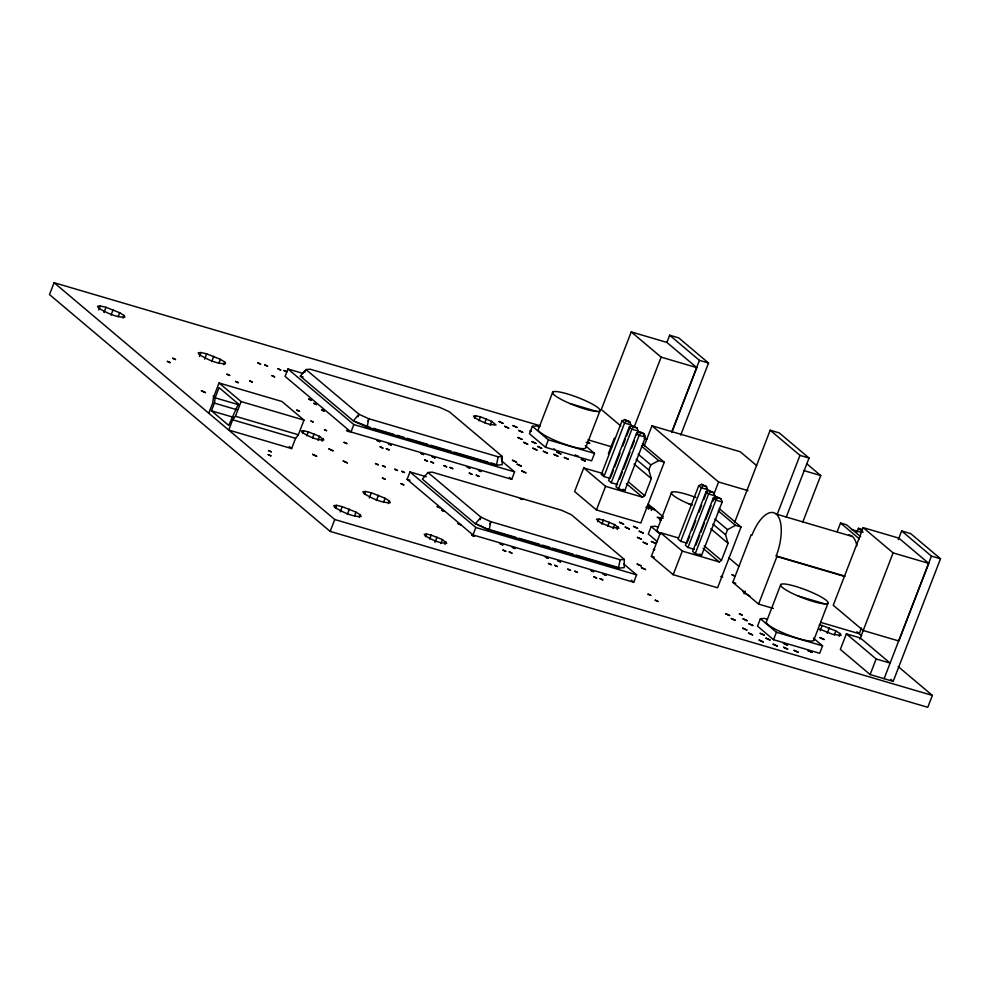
<?xml version="1.0" encoding="UTF-8"?>
<svg xmlns="http://www.w3.org/2000/svg" width="990" height="990" viewBox="0 0 990 990"><rect width="100%" height="100%" fill="white"/><g stroke="black" fill="none" stroke-linecap="round" stroke-linejoin="round"><path stroke-width="1.49" d="M624.282 559.387L624.207 567.641L618.428 568.149L489.122 530.083L475.324 523.821L422.346 479.111L428.002 472.502L432.135 472.143L561.441 510.209L571.292 514.689L624.282 559.387L620.148 559.746L490.842 521.681L480.992 517.213L428.002 472.502M214.459 403.128L215.127 397.807L219.05 387.635L238.38 403.957L228.727 425.391L211.476 410.838L214.459 403.128L236.697 409.674M496.436 465.201L498.156 456.798L502.276 456.44L502.202 464.694L496.436 465.201L367.117 427.136L353.319 420.874L300.341 376.163L306.009 369.555L310.13 369.196L439.436 407.261L449.299 411.741L502.276 456.44L501.324 458.927M618.428 568.149L620.148 559.746M540.49 425.861L54.091 282.695L49.5 294.575L330.165 531.395L927.779 707.305L932.37 695.426L898.165 666.567M98.765 309.957L100.299 305.997L105.992 307.284L119.691 312.753L124.022 315.464L124.926 317.171C115.508 317.382 106.376 312.704 98.443 307.94L97.527 306.232L100.299 305.997M103.95 312.568L105.992 307.284M111.053 315.043L113.083 309.759M118.157 316.713L119.691 312.753M123.008 318.112L124.022 315.464M199.448 356.511L200.982 352.539L206.675 353.838L220.374 359.308L224.705 362.018L225.609 363.726C216.191 363.936 207.059 359.259 199.126 354.494L198.223 352.786L200.982 352.539M204.633 359.123L206.675 353.838M211.736 361.598L213.766 356.313M218.84 363.268L220.374 359.308M223.69 364.667L224.705 362.018M219.05 382.982L241.102 401.581L235.434 416.258L232.675 419.81L228.727 430.044L291.629 448.569L295.589 438.322L298.349 434.771L304.004 420.107L281.952 401.495L219.05 382.982L213.382 397.646L212.714 402.967L208.766 413.214M302.792 373.354L287.954 368.985L285.095 376.41L350.955 431.986L511.719 479.308L514.59 471.884L501.707 461.006M305.056 372.042L306.009 369.555L358.986 414.266L368.837 418.745L498.156 456.798M302.618 433.447L303.633 430.811L308.298 431.863L319.522 436.355L323.829 439.981C316.095 440.154 308.62 436.318 302.111 432.407L301.368 431.009L303.633 430.811M306.776 435.835L308.298 431.863M312.593 437.865L314.115 433.892M318 440.315L319.522 436.355M322.059 441.218L323.087 438.582M350.955 431.986L353.826 424.562L287.954 368.985M358.034 416.74L358.986 414.266L353.319 420.874L370.384 427.47M367.884 421.22L368.837 418.745L367.117 427.136L365.978 426.17M335.548 507.994L336.563 505.358L342.255 506.645L355.954 512.115L360.286 514.837L361.202 516.545C351.772 516.755 342.639 512.077 334.707 507.301L333.803 505.593L336.563 505.358M330.165 531.395L334.744 519.515L54.091 282.695M340.226 511.929L342.255 506.645M347.317 514.404L349.359 509.12M354.432 516.087L355.954 512.115M364.629 494.134L365.657 491.498L371.349 492.785L385.048 498.255L389.379 500.977L390.283 502.685C380.865 502.895 371.733 498.218 363.8 493.441L362.885 491.733L365.657 491.498M359.271 517.473L360.286 514.837M369.307 498.069L371.349 492.785M376.41 500.544L378.44 495.26M383.514 502.215L385.048 498.255M388.365 503.613L389.379 500.977M623.7 563.954L636.595 574.831L633.724 582.256L472.96 534.934L407.088 479.358L409.959 471.921L426.282 476.735M425.514 536.691L426.529 534.056L431.195 535.107L442.431 539.587L446.725 543.213C438.991 543.386 431.516 539.562 425.007 535.652L424.264 534.241L426.529 534.056M474.804 418.436L475.819 415.8L480.484 416.852L491.708 421.344L496.015 424.97C488.28 425.143 480.793 421.307 474.297 417.396L473.554 415.998L475.819 415.8M429.672 539.067L431.195 535.107M478.962 420.824L480.484 416.852M434.981 542.421L437.011 537.137M484.778 422.841L486.3 418.881M440.897 543.56L442.431 539.587M490.186 425.304L491.708 421.344M444.956 544.463L445.983 541.815M472.96 534.934L475.831 527.509L409.959 471.921M480.039 519.688L480.992 517.213L475.324 523.821L478.121 524.638M489.889 524.156L490.842 521.681L489.122 530.083L479.531 525.282M539.389 426.814L536.469 425.947L532.335 426.306L529.477 433.744L545.515 447.27L591.636 460.857L594.507 453.42L585.35 445.686M552.754 392.089L538.412 429.239A25.455 4.294 21.1 0 0 558.793 442.01A25.455 4.294 21.1 0 0 585.573 448.074L599.903 410.924M545.515 447.27L548.373 439.845L532.335 426.306M671.839 432.308L696.787 367.637L666.876 342.404L631.236 331.91L601.289 409.501L620.841 426.009M602.91 473.554L583.729 467.911L574.621 491.535L596.438 509.949L640.827 523.017L664.278 462.231L642.448 443.817M608.367 453.692L614.382 438.1M610.248 478.418L603.95 476.561L601.375 474.383L622.017 420.899L624.851 419.562L629.776 421.802L630.89 424.92L626.546 436.182M603.95 476.561L624.591 423.064L626.286 420.762L629.776 421.802M596.438 509.949L605.558 486.325L583.729 467.911M636.533 435.278L638.166 431.058L637.053 427.94L632.127 425.7L629.293 427.036L608.652 480.521L611.226 482.699L617.513 484.555M610.793 477.007L613.503 469.965M614.592 467.156L620.025 453.074M622.735 446.032L625.457 439.003M611.226 482.699L631.868 429.202L633.55 426.9L637.053 427.94M597.725 521.705L598.74 519.057L603.405 520.121L614.642 524.601L618.936 528.227L612.006 527.373L600.769 522.881L596.475 519.255L598.74 519.057M633.971 427.556L661.134 357.143L631.236 331.91M666.876 342.416L669.661 335.214L678.744 337.887L708.531 363.021L680.699 435.13M636.57 433.175L615.929 486.659L618.503 488.837L624.789 490.693L645.43 437.196L644.329 434.078L642.894 432.865L639.391 431.838L636.57 433.175L639.144 435.34L645.43 437.196L643.772 435.612M601.883 524.081L603.405 520.121M619.691 478.925L622.413 471.884M623.49 469.074L630.011 452.17M631.645 447.95L634.355 440.909M618.503 488.837L639.144 435.34L640.827 433.038L644.329 434.078M607.699 526.111L609.234 522.151M644.255 445.822L651.977 425.787L740.26 451.774L756.62 465.572M613.107 528.573L614.642 524.601M617.166 529.477L618.193 526.829M605.558 486.325L642.436 497.178L644.7 495.644L651.296 478.554L648.821 470.015L650.801 464.892L658.684 460.585L664.278 462.231M671.616 432.457L699.435 360.348L669.661 335.214M648.438 509.145L649.452 506.509L647.386 505.791M651.321 510.456L652.336 507.821L649.452 506.509M658.239 527.101L655.318 526.235L651.185 526.593L648.326 534.031L657.484 541.765M659.885 520.344L660.899 517.708L662.966 518.426M671.604 492.377L657.261 529.526A25.455 4.294 21.1 0 0 660.726 533.882M719.198 508.588L741.027 527.002L717.577 587.775L673.188 574.707L651.37 556.293L660.479 532.669L678.187 537.879M703.841 499.542L707.64 489.679L706.526 486.56L701.601 484.32L698.767 485.657L678.125 539.154L680.699 541.332L686.998 543.176L689.708 536.135M680.699 541.332L701.353 487.835L703.036 485.533L706.526 486.56M673.188 574.707L682.308 551.083L660.479 532.669M712.738 501.447L714.916 495.817L713.802 492.698L708.877 490.458L706.043 491.795L685.402 545.292L687.976 547.47L694.275 549.314M691.886 530.504L695.685 520.653M698.952 512.214L701.663 505.172M687.976 547.47L708.617 493.973L710.313 491.671L713.802 492.698M713.629 494.876L718.591 481.994L651.977 425.787M695.896 545.094L699.707 535.244M700.784 532.422L704.595 522.572M705.672 519.75L711.105 505.68M695.252 553.608L715.894 500.111L717.577 497.809L721.079 498.836L722.18 501.955L701.539 555.452L695.252 553.608L692.678 551.43L713.32 497.933L716.154 496.596L721.079 498.836M682.308 551.083L719.185 561.936L721.45 560.402L728.046 543.312L725.571 534.773L727.551 529.65L735.434 525.356L741.027 527.002M734.568 522.547L770.183 430.229L779.266 432.915L809.053 458.036L786.233 517.176M773.388 608.442L758.587 604.086L732.81 582.33L751.15 534.786L751.868 535.38A34.341 14.838 -73.6 0 1 776.234 514.07L852.415 536.506M744.208 593.728L745.223 591.092M777.15 514.503L799.97 455.363L770.183 430.229M758.587 604.086L776.927 556.529L776.222 555.935A34.341 14.838 -73.6 0 0 776.234 514.07M767.436 619.233L764.503 618.379L760.382 618.738L757.511 626.163L773.549 639.701L819.683 653.276L822.554 645.851L813.384 638.117M802.643 522.411L820.722 475.559L806.899 463.889M780.788 584.508L766.458 621.671A25.455 4.294 21.1 0 0 789.946 635.642A25.455 4.294 21.1 0 0 813.632 639.317M773.549 639.701L776.42 632.264L760.382 618.738M837.231 531.581L840.535 523.029L846.561 524.811L860.619 536.667M813.619 640.505L827.949 603.356M857.006 532.014L858.441 528.301L862.377 529.464M820.141 630.779L822.183 625.494L835.882 630.964L840.213 633.674L841.129 635.382L832.664 634.343L818.965 628.86M863.206 527.645L833.258 605.249L863.169 630.482L898.821 640.976L928.756 563.384L898.858 538.139L863.206 527.645L893.116 552.89L928.756 563.384M827.244 633.254L829.286 627.969M834.347 634.924L835.882 630.964M839.198 636.323L840.213 633.674M846.363 633.848L876.138 658.969L890.121 663.09L860.335 637.956L846.363 633.848L840.349 649.428L870.123 674.561L893.19 681.355L940.5 558.756L910.713 533.622L901.63 530.949L898.289 539.6M861.449 627.982L859.233 633.711L820.747 622.388M859.889 639.119L893.116 552.89M870.123 674.561L876.138 658.969M884.107 678.682L931.417 556.083L901.63 530.949M304.4 371.411L303.881 371.955M531.333 430.959L529.947 430.786L530.801 431.516M553.781 448.94L554.722 449.151M214.075 395.95L213.147 395.839L214.446 396.644M660.899 517.708L657.199 517.238L661.419 520.047M654.761 549.512L653.375 549.339L654.229 550.056M819.336 624.851L822.183 625.494M715.869 498.589L713.32 497.933L715.894 500.111L722.18 501.955M699.435 360.348L708.531 363.021M661.134 357.143L696.787 367.637M799.97 455.363L809.053 458.036M803.67 470.535L820.722 475.559M570.129 403.586L596.71 411.407M630.89 424.92L624.591 423.064L622.017 420.899M638.166 431.058L631.868 429.202L629.293 427.036M644.032 438.521L646.878 439.362M587.949 439.832L611.672 446.812M718.591 481.994L748.019 490.656M548.373 439.845L594.507 453.42M851.487 529.489L860.731 532.212M931.417 556.083L940.5 558.756M714.916 495.817L708.617 493.973L706.043 491.795M300.341 376.163L303.138 376.992M601.375 474.383L603.888 475.126M688.99 503.873L691.936 504.739M373.317 428.336L393.896 434.387M396.829 435.254L404.18 437.419M407.113 438.285L427.692 444.337M430.625 445.203L451.205 451.254M454.138 452.121L487.934 462.07M490.879 462.936L495.285 464.236M353.826 424.562L514.59 471.884M776.222 555.935L845.076 576.205M776.927 556.529L844.334 576.366M241.102 401.581L304.004 420.107M215.127 397.807L238.85 404.786M235.434 416.258L298.349 434.771M211.476 410.838L233.727 417.384M232.675 419.81L295.589 438.322M407.088 479.358L410.046 480.224M798.175 596.005L824.757 603.838M651.37 556.293L654.328 557.172M732.81 582.33L735.768 583.209M487.971 529.118L515.889 537.335M518.834 538.201L539.402 544.253M542.347 545.119L549.685 547.284M552.63 548.151L573.198 554.202M576.143 555.068L617.29 567.183M475.831 527.509L636.595 574.831M776.42 632.264L822.554 645.851M334.744 519.515L932.37 695.426M577.083 455.734L578.247 456.143M720.93 576.737L722.626 577.12L721.339 576.304M691.985 505.147L685.983 502.598A25.455 4.294 21.1 0 1 671.925 492.141A25.455 4.294 21.1 0 1 695.896 497.475M587.825 442.146L589.768 443.359L586.142 442.295M645.901 507.338L654.625 509.751L652.336 507.821M749.962 596.141L743.7 592.688L742.958 591.278M523.685 499.356L520.208 498.576M520.913 499.022L522.002 499.505M575.289 454.806L576.007 455.252M858.441 528.301L863.132 532.261M840.535 523.029L859.283 538.845M624.851 419.562L626.286 420.762M632.127 425.7L633.55 426.9M639.391 431.838L640.827 433.038M701.601 484.32L703.036 485.533M708.877 490.458L710.313 491.671M716.154 496.596L717.577 497.809M698.767 485.657L701.353 487.835L707.64 489.679L705.969 488.095M641.458 446.057L658.684 460.585M718.208 510.815L735.434 525.356M856.895 631.731L861.609 635.716M638.166 454.224L650.801 464.892M714.916 518.995L727.551 529.65M636.186 459.348L648.821 470.015M712.936 524.118L725.571 534.773M890.901 679.412L893.19 681.355M634.058 464.013L651.296 478.554M710.82 528.771L728.046 543.312M728.603 557.667L738.911 566.367M628.613 482.068L644.7 495.644M704.224 545.861L721.45 560.402M626.361 483.603L642.436 497.178M703.11 548.373L719.185 561.936M648.116 504.071L663.3 516.891M623.069 489.246L624.789 490.693M699.831 554.004L701.539 555.452M651.185 526.593L660.355 534.328M509.367 477.329L511.719 479.308M631.373 580.276L633.724 582.256M289.29 446.589L291.629 448.569M628.341 420.589L628.39 422.544M848.851 534.922A34.341 14.838 -73.6 0 1 856.87 545.874M172.792 358.269L175.478 359.494L172.792 358.269M167.397 361.4L170.094 362.625L167.397 361.4M257.87 362.86L260.568 364.085L257.87 362.86M264.862 364.914L267.56 366.139L264.862 364.914M278.004 368.787L280.702 370.012L278.004 368.787M226.958 374.208L229.643 375.433L226.958 374.208M284.093 370.569L286.778 371.795L284.093 370.569M271.879 375.631L274.577 376.856L271.879 375.631M235.546 381.459L238.244 382.685L235.546 381.459M249.678 380.903L252.363 382.128L249.678 380.903M201.416 390.765L205.45 392.597L201.416 390.765M308.769 399.081L311.466 400.307L308.769 399.081M313.781 403.314L316.478 404.539L313.781 403.314M296.814 410.12L299.512 411.345L296.814 410.12M321.663 409.959L324.349 411.184L321.663 409.959M311.033 421.059L313.05 421.975L311.033 421.059M324.522 429.747L326.539 430.662L324.522 429.747M346.562 430.477L349.26 431.702L346.562 430.477M498.948 421.493L502.982 423.324L498.948 421.493M504.677 426.319L508.712 428.15L504.677 426.319M512.931 425.601L516.966 427.433L512.931 425.601M344.099 442.344L346.797 443.557L344.099 442.344M377.14 440.451L379.826 441.676L377.14 440.451M268.525 450.574L271.211 451.786L268.525 450.574M518.649 430.44L522.695 432.271L518.649 430.44M328.952 448.94L332.986 450.784L328.952 448.94M388.464 443.78L391.149 445.005L388.464 443.78M268.228 454.62L270.913 455.846L268.228 454.62M380.172 446.849L382.87 448.074L380.172 446.849M312.617 454.361L316.651 456.204L312.617 454.361M386.323 448.656L389.021 449.881L386.323 448.656M517.931 437.506L521.978 439.337L517.931 437.506M523.661 442.344L527.695 444.176L523.661 442.344M531.915 441.627L535.949 443.458L531.915 441.627M420.824 453.309L423.522 454.534L420.824 453.309M343.27 461.031L347.304 462.862L343.27 461.031M537.644 446.453L541.679 448.297L537.644 446.453M432.222 456.662L434.907 457.887L432.222 456.662M532.88 448.21L536.927 450.042L532.88 448.21M375.507 463.568L378.192 464.793L375.507 463.568M424.772 459.979L427.457 461.204L424.772 459.979M543.374 451.292L547.408 453.123L543.374 451.292M382.486 465.634L385.184 466.847L382.486 465.634M430.848 461.773L433.546 462.986L430.848 461.773M556.863 452.121L560.897 453.952L556.863 452.121M553.856 454.373L557.89 456.204L553.856 454.373M394.8 469.248L397.485 470.473L394.8 469.248M443.916 465.609L446.614 466.835L443.916 465.609M512.486 460.3L516.52 462.132L512.486 460.3M401.779 471.302L404.477 472.527L401.779 471.302M450.066 467.429L452.764 468.654L450.066 467.429M564.337 457.467L568.371 459.298L564.337 457.467M467.169 466.946L469.854 468.171L467.169 466.946M517.126 464.211L521.161 466.043L517.126 464.211M581.328 459.323L585.362 461.154L581.328 459.323M382.412 478.009L385.11 479.222L382.412 478.009M478.492 470.287L481.177 471.5L478.492 470.287M469.297 473.084L471.983 474.309L469.297 473.084M521.779 470.98L525.814 472.812L521.779 470.98M476.277 475.138L478.974 476.363L476.277 475.138M401.074 483.689L403.759 484.902L401.074 483.689M437.246 506.534L439.931 507.746L437.246 506.534M441.54 510.159L444.238 511.372L441.54 510.159M458.135 523.685L460.82 524.91L458.135 523.685M471.735 535.169L474.42 536.394L471.735 535.169M619.542 522.287L623.576 524.118L619.542 522.287M625.272 527.125L629.306 528.957L625.272 527.125M633.526 526.408L637.56 528.239L633.526 526.408M639.255 531.234L643.29 533.066L639.255 531.234M500.037 543.696L502.722 544.908L500.037 543.696M512.337 547.309L515.035 548.534L512.337 547.309M637.449 537.397L641.483 539.228L637.449 537.397M503.068 550.093L505.766 551.319L503.068 550.093M509.219 551.9L511.917 553.125L509.219 551.9M643.166 542.223L647.212 544.054L643.166 542.223M651.42 541.505L655.467 543.337L651.42 541.505M545.465 557.061L548.163 558.286L545.465 557.061M557.766 560.687L560.464 561.912L557.766 560.687M548.497 563.458L551.195 564.684L548.497 563.458M554.66 565.278L557.345 566.503L554.66 565.278M567.79 569.139L570.488 570.364L567.79 569.139M637.201 564.065L641.235 565.909L637.201 564.065M574.782 571.205L577.479 572.418L574.782 571.205M590.906 570.438L593.592 571.663L590.906 570.438M641.495 567.691L645.529 569.535L641.495 567.691M603.207 574.064L605.892 575.277L603.207 574.064M593.938 576.836L596.624 578.061L593.938 576.836M600.089 578.643L602.774 579.868L600.089 578.643M732.105 574.831L734.803 576.056L732.105 574.831M648.042 594.149L650.727 595.374L648.042 594.149M655.194 600.188L657.892 601.413L655.194 600.188M725.596 613.689L729.63 615.52L725.596 613.689M739.394 613.812L742.079 615.038L739.394 613.812M731.325 618.527L735.36 620.359L731.325 618.527M743.069 618.837L747.104 620.668L743.069 618.837M748.799 623.675L752.833 625.507L748.799 623.675M742.772 628.192L746.819 630.024L742.772 628.192M748.502 633.031L752.536 634.862L748.502 633.031M760.246 633.34L764.292 635.172L760.246 633.34M765.975 638.166L770.01 639.998L765.975 638.166M759.157 640.097L763.191 641.928L759.157 640.097M820.017 637.684L824.051 639.515L820.017 637.684M773.14 644.205L777.175 646.049L773.14 644.205M783.449 643.314L787.495 645.146L783.449 643.314M783.622 647.299L787.656 649.131L783.622 647.299M794.104 650.38L798.15 652.212L794.104 650.38M807.914 650.517L811.949 652.348L807.914 650.517M598.269 411.481L595.151 411.345A25.455 4.294 21.1 0 1 573.136 404.861L567.134 402.311A25.455 4.294 21.1 0 1 554.375 391.545A25.455 4.294 21.1 0 1 585.523 400.715A25.455 4.294 21.1 0 1 598.269 411.481M826.316 603.9L823.197 603.764A25.455 4.294 21.1 0 1 801.17 597.279L795.18 594.73A25.455 4.294 21.1 0 1 782.422 583.964A25.455 4.294 21.1 0 1 813.557 593.134A25.455 4.294 21.1 0 1 826.316 603.9"/></g></svg>
